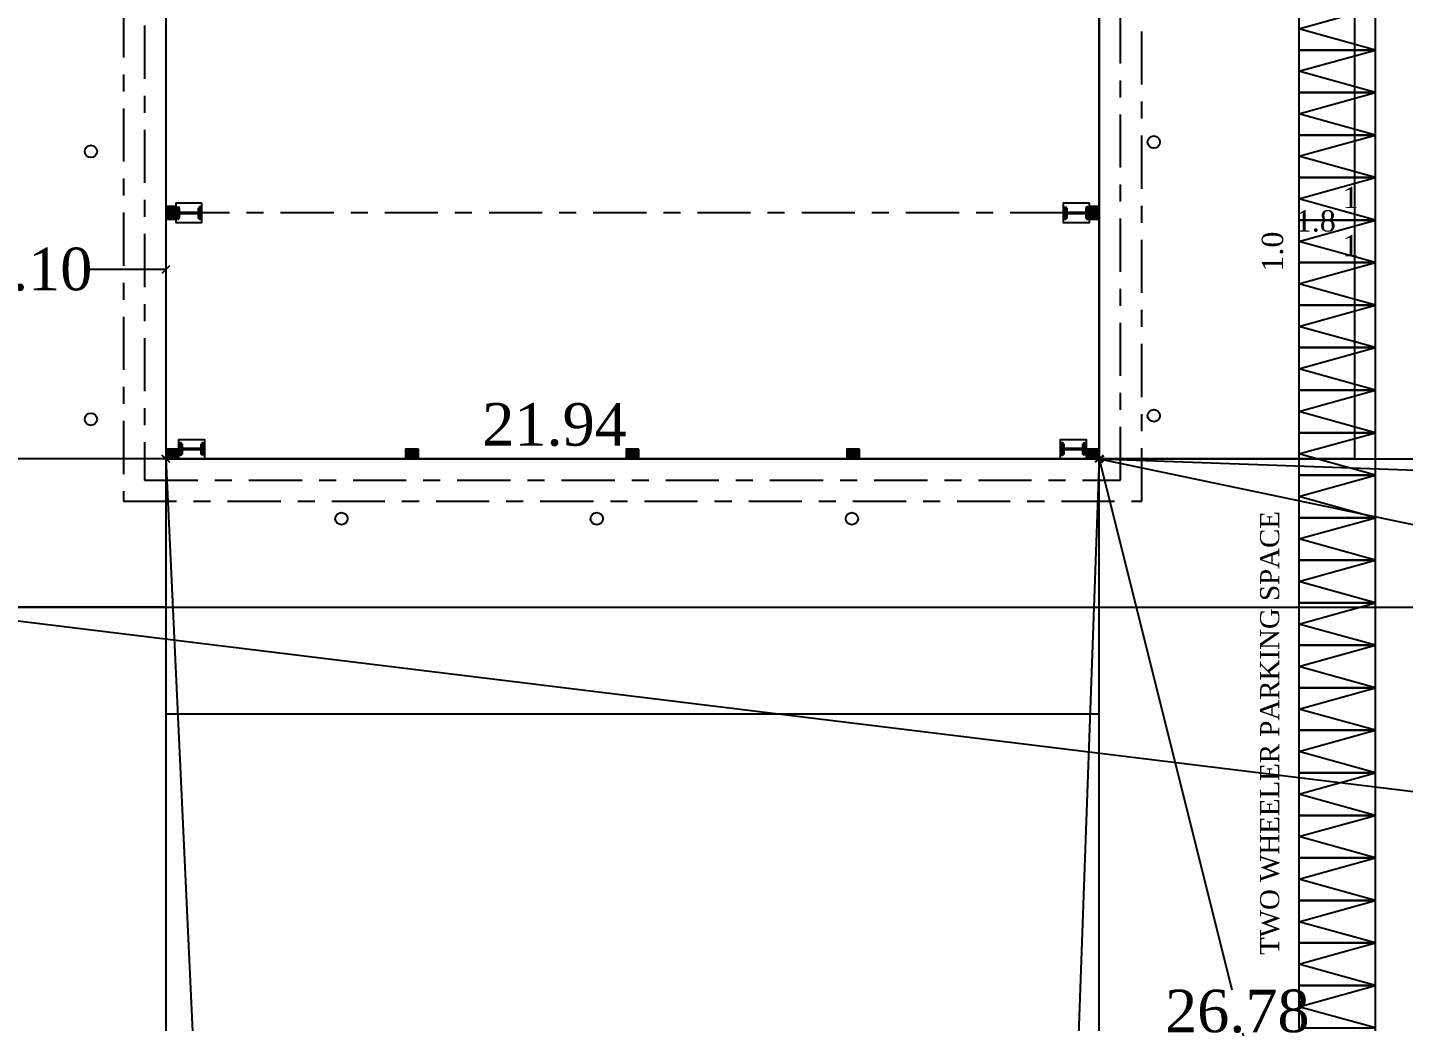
# Model space of a CAD drawing. Header units: metres. Extents: x 10791 to 15749, y -2675 to -2476.
# Drawn here: x 15697.49 to 15705.57, y -2666.79 to -2660.94 of the extents above; entities that cross this region are included whole.
import ezdxf
from ezdxf.enums import TextEntityAlignment as Align

# ---------------------------------------------------------------- set-up
doc = ezdxf.new("R2010")
doc.units = ezdxf.units.M
doc.header["$LTSCALE"] = 0.5
doc.header["$MEASUREMENT"] = 0
doc.header["$PDMODE"] = 35
doc.linetypes.add('CENTER', pattern=[2, 1.25, -0.25, 0.25, -0.25])
for name, color, linetype in [('BLK_1_COVERED_AREA', 7, 'Continuous'), ('BLK_1_LVL_0_SIDE_SETBACK2', 7, 'Continuous'), ('BLK_2_FLR_0_BLT_UP_AREA', 7, 'Continuous'), ('BLK_2_LVL_0_BLDG_FOOT_PRINT', 7, 'Continuous'), ('BLK_2_LVL_0_REAR_SETBACK', 7, 'Continuous'), ('BLK_2_LVL_0_SIDE_SETBACK1', 7, 'Continuous'), ('BLK_2_LVL_0_SIDE_SETBACK2', 7, 'Continuous'), ('CYCLE_PARKING', 7, 'Continuous'), ('DISTANCE_BLK', 7, 'Continuous'), ('DRIVEWAY', 7, 'Continuous'), ('TWO_WHEELER_PARKING', 7, 'Continuous')]:
    doc.layers.add(name, color=color, linetype=linetype)
doc.layers.add('BLK_1_FIRE_TENDER_MOVEMENT', color=161, linetype='Continuous', lineweight=0)
doc.layers.add('BLK_2_FIRE_TENDER_MOVEMENT', color=161, linetype='Continuous', lineweight=0)
doc.styles.add('Isa-', font='times.ttf')
doc.styles.get("Standard").update_dxf_attribs({"font": ''})
doc.styles.add('STYLE2', font='times.ttf')
doc.styles.get('Standard').set_extended_font_data('Arial Black')
doc.dimstyles.get("Standard").update_dxf_attribs({"dimtxt": 0.23, "dimasz": 0.18, "dimexe": 0.18, "dimexo": 0.0625, "dimgap": 0.09, "dimtad": 0, "dimtih": 1, "dimtoh": 1, "dimzin": 0, "dimdsep": 46, "dimtxsty": 'Standard', "dimblk": 'OBLIQUE', "dimcen": 0.09, "dimse1": 1, "dimse2": 1, "dimclrd": 1, "dimclrt": 3, "dimadec": 0, "dimazin": 0, "dimtfac": 1, "dimtofl": 0, "dimtmove": 0, "dimatfit": 3, "dimfxl": 0, "dimtolj": 1, "dimtzin": 0, "dimarcsym": 0})

# ---------------------------------------------------------------- blocks, each defined once
blk = doc.blocks.new('_Oblique')
at = {"color": 0, "linetype": 'ByBlock', "lineweight": -2}
blk.add_line((-0.5, -0.5), (0.5, 0.5), dxfattribs=at)
blk = doc.blocks.new('*D206')
at = {"color": 1, "lineweight": -2, "ltscale": 2}
for p, q in [((15992.663, -2662.85), (15994.479, -2662.85)), ((15998.763, -2662.85), (15996.947, -2662.85))]:
    blk.add_line(p, q, dxfattribs=at)
at = {"layer": 'Defpoints', "color": 0, "lineweight": 25, "ltscale": 2}
for p in [(15992.663, -2662.388), (15998.763, -2662.388), (15998.763, -2662.85)]:
    blk.add_point(p, dxfattribs=at)
at = {"color": 1, "lineweight": -2, "ltscale": 2, "xscale": 0.18, "yscale": 0.18, "zscale": 0.18, "rotation": 180}
blk.add_blockref('_Oblique', (15992.663, -2662.85), dxfattribs=at)
at = {"color": 1, "lineweight": -2, "ltscale": 2, "xscale": 0.18, "yscale": 0.18, "zscale": 0.18}
blk.add_blockref('_Oblique', (15998.763, -2662.85), dxfattribs=at)
at = {"color": 3, "lineweight": 25, "ltscale": 2, "insert": (15995.713, -2662.85), "char_height": 1, "attachment_point": 5, "style": 'STYLE2'}
blk.add_mtext('\\A1;6.10', dxfattribs=at)
blk = doc.blocks.new('*D207')
at = {"color": 1, "lineweight": -2, "ltscale": 2}
for p, q in [((16020.703, -2667.303), (16046.081, -2668.223)), ((16074.614, -2669.257), (16049.236, -2668.337))]:
    blk.add_line(p, q, dxfattribs=at)
at = {"layer": 'Defpoints', "color": 0, "lineweight": 25, "ltscale": 2}
for p in [(16020.703, -2667.303), (16074.614, -2669.257), (16074.614, -2669.257)]:
    blk.add_point(p, dxfattribs=at)
at = {"color": 1, "lineweight": -2, "ltscale": 2, "xscale": 0.18, "yscale": 0.18, "zscale": 0.18}
for p, rotation in [((16020.703, -2667.303), 177.9246906218139), ((16074.614, -2669.257), 357.9246906218139)]:
    blk.add_blockref('_Oblique', p, dxfattribs=dict(at, rotation=rotation))
at = {"color": 3, "lineweight": 25, "ltscale": 2, "insert": (16047.659, -2668.28), "char_height": 1, "attachment_point": 5, "style": 'STYLE2'}
blk.add_mtext('\\A1;53.95', dxfattribs=at)
blk = doc.blocks.new('*D210')
at = {"color": 1, "lineweight": -2, "ltscale": 2}
for p, q in [((16020.703, -2667.303), (16020.217, -2680.852)), ((16019.694, -2695.422), (16020.18, -2681.873))]:
    blk.add_line(p, q, dxfattribs=at)
at = {"layer": 'Defpoints', "color": 0, "lineweight": 25, "ltscale": 2}
for p in [(16020.703, -2667.303), (16019.694, -2695.422), (16019.694, -2695.422)]:
    blk.add_point(p, dxfattribs=at)
at = {"color": 1, "lineweight": -2, "ltscale": 2, "xscale": 0.18, "yscale": 0.18, "zscale": 0.18}
for p, rotation in [((16020.703, -2667.303), 87.94457461319298), ((16019.694, -2695.422), 267.944574613193)]:
    blk.add_blockref('_Oblique', p, dxfattribs=dict(at, rotation=rotation))
at = {"color": 3, "lineweight": 25, "ltscale": 2, "insert": (16020.198, -2681.363), "char_height": 1, "attachment_point": 5, "style": 'STYLE2'}
blk.add_mtext('\\A1;28.14', dxfattribs=at)
blk = doc.blocks.new('*D211')
at = {"color": 1, "lineweight": -2, "ltscale": 2}
for p, q in [((15998.763, -2667.303), (15999.515, -2683.597)), ((16000.315, -2700.911), (15999.563, -2684.617))]:
    blk.add_line(p, q, dxfattribs=at)
at = {"layer": 'Defpoints', "color": 0, "lineweight": 25, "ltscale": 2}
for p in [(15998.763, -2667.303), (16000.315, -2700.911), (16000.315, -2700.911)]:
    blk.add_point(p, dxfattribs=at)
at = {"color": 1, "lineweight": -2, "ltscale": 2, "xscale": 0.18, "yscale": 0.18, "zscale": 0.18}
for p, rotation in [((15998.763, -2667.303), 92.64478979759271), ((16000.315, -2700.911), 272.6447897975928)]:
    blk.add_blockref('_Oblique', p, dxfattribs=dict(at, rotation=rotation))
at = {"color": 3, "lineweight": 25, "ltscale": 2, "insert": (15999.539, -2684.107), "char_height": 1, "attachment_point": 5, "style": 'STYLE2'}
blk.add_mtext('\\A1;33.64', dxfattribs=at)
blk = doc.blocks.new('*D213')
at = {"color": 1, "lineweight": -2, "ltscale": 2}
for p, q in [((15992.663, -2670.796), (16030.88, -2675.474)), ((16072.245, -2680.537), (16034.028, -2675.859))]:
    blk.add_line(p, q, dxfattribs=at)
at = {"layer": 'Defpoints', "color": 0, "lineweight": 25, "ltscale": 2}
for p in [(15992.663, -2670.796), (16072.245, -2680.537), (16072.245, -2680.537)]:
    blk.add_point(p, dxfattribs=at)
at = {"color": 1, "lineweight": -2, "ltscale": 2, "xscale": 0.18, "yscale": 0.18, "zscale": 0.18}
for p, rotation in [((15992.663, -2670.796), 173.0214859313091), ((16072.245, -2680.537), 353.0214859313092)]:
    blk.add_blockref('_Oblique', p, dxfattribs=dict(at, rotation=rotation))
at = {"color": 4, "lineweight": 25, "ltscale": 2, "insert": (16032.454, -2675.667), "char_height": 1, "attachment_point": 5, "style": 'STYLE2'}
blk.add_mtext('\\A1;80.18', dxfattribs=at)
blk = doc.blocks.new('*D214')
at = {"color": 1, "lineweight": -2, "ltscale": 2}
for p, q in [((16020.703, -2667.303), (16045.119, -2672.431)), ((16072.73, -2678.229), (16048.314, -2673.102))]:
    blk.add_line(p, q, dxfattribs=at)
at = {"layer": 'Defpoints', "color": 0, "lineweight": 25, "ltscale": 2}
for p in [(16020.703, -2667.303), (16072.73, -2678.229), (16072.73, -2678.229)]:
    blk.add_point(p, dxfattribs=at)
at = {"color": 1, "lineweight": -2, "ltscale": 2, "xscale": 0.18, "yscale": 0.18, "zscale": 0.18}
for p, rotation in [((16020.703, -2667.303), 168.1398855401164), ((16072.73, -2678.229), 348.1398855401163)]:
    blk.add_blockref('_Oblique', p, dxfattribs=dict(at, rotation=rotation))
at = {"color": 4, "lineweight": 25, "ltscale": 2, "insert": (16046.716, -2672.766), "char_height": 1, "attachment_point": 5, "style": 'STYLE2'}
blk.add_mtext('\\A1;53.16', dxfattribs=at)
blk = doc.blocks.new('*D198')
at = {"color": 1, "lineweight": -2, "ltscale": 2}
for p, q in [((16020.703, -2667.303), (16023.821, -2679.79)), ((16027.195, -2693.297), (16024.076, -2680.81))]:
    blk.add_line(p, q, dxfattribs=at)
at = {"layer": 'Defpoints', "color": 0, "lineweight": 25, "ltscale": 2}
for p in [(16020.703, -2667.303), (16027.195, -2693.297), (16027.195, -2693.297)]:
    blk.add_point(p, dxfattribs=at)
at = {"color": 1, "lineweight": -2, "ltscale": 2, "xscale": 0.18, "yscale": 0.18, "zscale": 0.18}
for p, rotation in [((16020.703, -2667.303), 104.0221289196632), ((16027.195, -2693.297), 284.0221289196632)]:
    blk.add_blockref('_Oblique', p, dxfattribs=dict(at, rotation=rotation))
at = {"color": 4, "lineweight": 25, "ltscale": 2, "insert": (16023.949, -2680.3), "char_height": 1, "attachment_point": 5, "style": 'STYLE2'}
blk.add_mtext('\\A1;26.78', dxfattribs=at)
blk = doc.blocks.new('RYGFY')
at = {"lineweight": 25, "ltscale": 2}
for points in [[(15998.76283, -2661.66826), (15998.99283, -2661.66826), (15998.99283, -2661.36826), (15998.76283, -2661.36826)], [(16020.47283, -2661.66826), (16020.70283, -2661.66826), (16020.70283, -2661.36826), (16020.47283, -2661.36826)], [(15998.76283, -2667.07326), (15998.76283, -2667.30326), (15999.06283, -2667.30326), (15999.06283, -2667.07326)], [(16004.39783, -2667.07326), (16004.39783, -2667.30326), (16004.69783, -2667.30326), (16004.69783, -2667.07326)], [(16009.58283, -2667.07326), (16009.58283, -2667.30326), (16009.88283, -2667.30326), (16009.88283, -2667.07326)], [(16014.76783, -2667.07326), (16014.76783, -2667.30326), (16015.06783, -2667.30326), (16015.06783, -2667.07326)], [(16020.40283, -2667.07326), (16020.40283, -2667.30326), (16020.70283, -2667.30326), (16020.70283, -2667.07326)]]:
    blk.add_hatch(color=201, dxfattribs=at).paths.add_polyline_path(points)
for points in [[(15999.04764, -2661.37298), (15999.07764, -2661.40518), (15999.07764, -2661.50611), (15999.52764, -2661.50611), (15999.52764, -2661.40518), (15999.55764, -2661.37298), (15999.55764, -2661.67298), (15999.52764, -2661.64078), (15999.52764, -2661.53985), (15999.07764, -2661.53985), (15999.07764, -2661.64078), (15999.04764, -2661.67298)], [(16019.91324, -2661.37298), (16019.94324, -2661.40518), (16019.94324, -2661.50611), (16020.39324, -2661.50611), (16020.39324, -2661.40518), (16020.42324, -2661.37298), (16020.42324, -2661.67298), (16020.39324, -2661.64078), (16020.39324, -2661.53985), (16019.94324, -2661.53985), (16019.94324, -2661.64078), (16019.91324, -2661.67298)], [(15999.62242, -2667.22375), (15999.59242, -2667.19154), (15999.59242, -2667.09062), (15999.14242, -2667.09062), (15999.14242, -2667.19154), (15999.11242, -2667.22375), (15999.11242, -2666.92375), (15999.14242, -2666.95595), (15999.14242, -2667.05687), (15999.59242, -2667.05687), (15999.59242, -2666.95595), (15999.62242, -2666.92375)], [(16020.34802, -2667.22375), (16020.31802, -2667.19154), (16020.31802, -2667.09062), (16019.86802, -2667.09062), (16019.86802, -2667.19154), (16019.83802, -2667.22375), (16019.83802, -2666.92375), (16019.86802, -2666.95595), (16019.86802, -2667.05687), (16020.31802, -2667.05687), (16020.31802, -2666.95595), (16020.34802, -2666.92375)]]:
    blk.add_hatch(color=3).paths.add_polyline_path(points)
at = {"linetype": 'CENTER', "lineweight": 25, "ltscale": 2}
blk.add_line((16019.85843, -2661.51826), (15999.60723, -2661.51826), dxfattribs=at)
at = {"color": 134, "linetype": 'CENTER', "lineweight": 25, "ltscale": 2}
for points in [[(16021.70283, -2644.36326), (15997.76283, -2644.36326), (15997.76283, -2668.30326), (16021.70283, -2668.30326)], [(16021.20283, -2644.86326), (15998.26283, -2644.86326), (15998.26283, -2667.80326), (16021.20283, -2667.80326)]]:
    blk.add_lwpolyline(points, close=True, dxfattribs=at)
at = {"lineweight": 25, "ltscale": 2}
for points in [[(16027.19454, -2657.68964), (16025.39454, -2657.18964), (16027.19454, -2656.68964)], [(16027.19454, -2658.68964), (16025.39454, -2658.18964), (16027.19454, -2657.68964)], [(16027.19454, -2659.68964), (16025.39454, -2659.18964), (16027.19454, -2658.68964)], [(16027.19454, -2660.68964), (16025.39454, -2660.18964), (16027.19454, -2659.68964)], [(16027.19454, -2661.68964), (16025.39454, -2661.18964), (16027.19454, -2660.68964)], [(16027.19455, -2662.68964), (16025.39455, -2662.18964), (16027.19455, -2661.68964)], [(16027.19455, -2663.68964), (16025.39455, -2663.18964), (16027.19455, -2662.68964)], [(16027.19455, -2664.68964), (16025.39455, -2664.18964), (16027.19455, -2663.68964)], [(16027.19455, -2665.68964), (16025.39455, -2665.18964), (16027.19455, -2664.68964)], [(16027.19455, -2666.68964), (16025.39455, -2666.18964), (16027.19455, -2665.68964)], [(16027.19455, -2667.68964), (16025.39455, -2667.18964), (16027.19455, -2666.68964)], [(16027.19455, -2668.68964), (16025.39455, -2668.18964), (16027.19455, -2667.68964)], [(16027.19455, -2669.68964), (16025.39455, -2669.18964), (16027.19455, -2668.68964)], [(16027.19455, -2670.68964), (16025.39455, -2670.18964), (16027.19455, -2669.68964)], [(16027.19455, -2671.68964), (16025.39455, -2671.18964), (16027.19455, -2670.68964)], [(16027.19455, -2672.68964), (16025.39455, -2672.18964), (16027.19455, -2671.68964)], [(16027.19455, -2673.68964), (16025.39455, -2673.18964), (16027.19455, -2672.68964)], [(16027.19455, -2674.68964), (16025.39455, -2674.18964), (16027.19455, -2673.68964)], [(16027.19455, -2675.68964), (16025.39455, -2675.18964), (16027.19455, -2674.68964)], [(16027.19455, -2676.68964), (16025.39455, -2676.18964), (16027.19455, -2675.68964)], [(16027.19455, -2677.68964), (16025.39455, -2677.18964), (16027.19455, -2676.68964)], [(16027.19455, -2678.68964), (16025.39455, -2678.18964), (16027.19455, -2677.68964)], [(16027.19455, -2679.68964), (16025.39455, -2679.18964), (16027.19455, -2678.68964)], [(16027.19455, -2680.68964), (16025.39455, -2680.18964), (16027.19455, -2679.68964)]]:
    blk.add_lwpolyline(points, dxfattribs=at)
at = {"color": 4}
for points in [[(15999.60723, -2661.29346), (15998.99283, -2661.29346), (15998.99283, -2661.74306), (15999.60723, -2661.74306)], [(16020.47283, -2661.29346), (16019.85843, -2661.29346), (16019.85843, -2661.74306), (16020.47283, -2661.74306)], [(15999.06283, -2667.30326), (15999.67723, -2667.30326), (15999.67723, -2666.85366), (15999.06283, -2666.85366)], [(16019.78843, -2667.30326), (16020.40283, -2667.30326), (16020.40283, -2666.85366), (16019.78843, -2666.85366)]]:
    blk.add_lwpolyline(points, close=True, dxfattribs=at)
at = {"color": 201, "lineweight": 25, "ltscale": 2}
for points in [[(15998.76283, -2661.36826), (15998.76283, -2661.66826), (15998.99283, -2661.66826), (15998.99283, -2661.36826)], [(16020.47283, -2661.36826), (16020.47283, -2661.66826), (16020.70283, -2661.66826), (16020.70283, -2661.36826)], [(15999.06283, -2667.07326), (15998.76283, -2667.07326), (15998.76283, -2667.30326), (15999.06283, -2667.30326)], [(16004.69783, -2667.07326), (16004.39783, -2667.07326), (16004.39783, -2667.30326), (16004.69783, -2667.30326)], [(16009.88283, -2667.07326), (16009.58283, -2667.07326), (16009.58283, -2667.30326), (16009.88283, -2667.30326)], [(16015.06783, -2667.07326), (16014.76783, -2667.07326), (16014.76783, -2667.30326), (16015.06783, -2667.30326)], [(16020.70283, -2667.07326), (16020.40283, -2667.07326), (16020.40283, -2667.30326), (16020.70283, -2667.30326)]]:
    blk.add_lwpolyline(points, close=True, dxfattribs=at)
at = {"color": 3}
for points in [[(15999.04764, -2661.37298), (15999.07764, -2661.40518), (15999.07764, -2661.50611), (15999.52764, -2661.50611), (15999.52764, -2661.40518), (15999.55764, -2661.37298), (15999.55764, -2661.67298), (15999.52764, -2661.64078), (15999.52764, -2661.53985), (15999.07764, -2661.53985), (15999.07764, -2661.64078), (15999.04764, -2661.67298), (15999.04764, -2661.37298)], [(16019.91324, -2661.37298), (16019.94324, -2661.40518), (16019.94324, -2661.50611), (16020.39324, -2661.50611), (16020.39324, -2661.40518), (16020.42324, -2661.37298), (16020.42324, -2661.67298), (16020.39324, -2661.64078), (16020.39324, -2661.53985), (16019.94324, -2661.53985), (16019.94324, -2661.64078), (16019.91324, -2661.67298), (16019.91324, -2661.37298)], [(15999.62242, -2667.22375), (15999.59242, -2667.19154), (15999.59242, -2667.09062), (15999.14242, -2667.09062), (15999.14242, -2667.19154), (15999.11242, -2667.22375), (15999.11242, -2666.92375), (15999.14242, -2666.95595), (15999.14242, -2667.05687), (15999.59242, -2667.05687), (15999.59242, -2666.95595), (15999.62242, -2666.92375), (15999.62242, -2667.22375)], [(16020.34802, -2667.22375), (16020.31802, -2667.19154), (16020.31802, -2667.09062), (16019.86802, -2667.09062), (16019.86802, -2667.19154), (16019.83802, -2667.22375), (16019.83802, -2666.92375), (16019.86802, -2666.95595), (16019.86802, -2667.05687), (16020.31802, -2667.05687), (16020.31802, -2666.95595), (16020.34802, -2666.92375), (16020.34802, -2667.22375)]]:
    blk.add_lwpolyline(points, dxfattribs=at)
at = {"color": 6, "lineweight": 25, "ltscale": 2}
for centre in [(16021.98452, -2659.85369), (15996.99887, -2660.07259), (16021.98452, -2666.28927), (15996.99887, -2666.37259), (16002.88933, -2668.71165), (16008.88933, -2668.71165), (16014.88933, -2668.71165)]:
    blk.add_circle(centre, 0.14437, dxfattribs=at)
at = {"layer": 'BLK_1_COVERED_AREA', "color": 140, "lineweight": 25, "ltscale": 2}
blk.add_lwpolyline([(16020.70283, -2645.36326), (15998.76283, -2645.36326), (15998.76283, -2667.30326), (16020.70283, -2667.30326)], close=True, dxfattribs=at)
at = {"layer": 'BLK_1_FIRE_TENDER_MOVEMENT', "color": 161, "lineweight": 25, "ltscale": 2}
blk.add_lwpolyline([(15992.66295, -2625.07626), (15998.76283, -2625.07626), (15998.76283, -2670.79626), (15992.66295, -2670.79626)], close=True, dxfattribs=at)
at = {"layer": 'BLK_1_LVL_0_SIDE_SETBACK2', "color": 171}
blk.add_lwpolyline([(15992.66295, -2670.79626), (16074.29088, -2670.79626), (16083.89236, -2625.07626), (15992.66295, -2625.07626)], close=True, dxfattribs=at)
at = {"layer": 'BLK_2_FIRE_TENDER_MOVEMENT', "color": 161, "lineweight": 25, "ltscale": 2}
for points in [[(15998.76283, -2667.30326), (15992.66295, -2667.30326), (15992.66295, -2645.36326), (15998.76283, -2645.36326)], [(16020.70283, -2645.36327), (16026.70283, -2645.36327), (16026.70283, -2667.30326), (16020.70283, -2667.30326)], [(16020.70283, -2667.30326), (15998.76283, -2667.30326), (15998.76283, -2673.30326), (16020.70283, -2673.30326)]]:
    blk.add_lwpolyline(points, close=True, dxfattribs=at)
at = {"layer": 'BLK_2_FLR_0_BLT_UP_AREA', "color": 50, "lineweight": 25, "ltscale": 2}
blk.add_lwpolyline([(15998.76283, -2667.30327), (16020.70283, -2667.30327), (16020.70283, -2645.36327), (15998.76283, -2645.36327)], close=True, dxfattribs=at)
at = {"layer": 'BLK_2_LVL_0_BLDG_FOOT_PRINT', "color": 1, "lineweight": 25, "ltscale": 2}
blk.add_lwpolyline([(16020.70283, -2645.36326), (15998.76283, -2645.36326), (15998.76283, -2667.30326), (16020.70283, -2667.30326)], close=True, dxfattribs=at)
at = {"layer": 'BLK_2_LVL_0_REAR_SETBACK', "color": 11}
blk.add_lwpolyline([(15998.76283, -2667.30326), (15998.76283, -2701.35021), (16020.70283, -2695.13603), (16020.70283, -2695.13603), (16020.70283, -2667.30326)], close=True, dxfattribs=at)
at = {"layer": 'BLK_2_LVL_0_SIDE_SETBACK1', "color": 102}
blk.add_lwpolyline([(15998.76283, -2645.36326), (15998.76283, -2667.30326), (15948.87063, -2667.30326), (15955.27153, -2645.36326), (15998.76283, -2645.36326)], close=True, dxfattribs=at)
at = {"layer": 'BLK_2_LVL_0_SIDE_SETBACK2', "color": 11}
blk.add_lwpolyline([(16020.70283, -2667.30326), (16075.02443, -2667.30326), (16079.63197, -2645.36326), (16020.70283, -2645.36326)], close=True, dxfattribs=at)
at = {"layer": 'CYCLE_PARKING', "color": 250, "lineweight": 25, "ltscale": 2}
for points in [[(16027.19454, -2657.68964), (16027.19454, -2656.68964), (16025.39454, -2656.68964), (16025.39454, -2657.68964)], [(16027.19454, -2658.68964), (16027.19454, -2657.68964), (16025.39454, -2657.68964), (16025.39454, -2658.68964)], [(16027.19454, -2659.68964), (16027.19454, -2658.68964), (16025.39454, -2658.68964), (16025.39454, -2659.68964)], [(16027.19454, -2660.68964), (16027.19454, -2659.68964), (16025.39454, -2659.68964), (16025.39454, -2660.68964)], [(16027.19454, -2661.68964), (16027.19454, -2660.68964), (16025.39454, -2660.68964), (16025.39454, -2661.68964)]]:
    blk.add_lwpolyline(points, close=True, dxfattribs=at)
at = {"layer": 'DISTANCE_BLK', "color": 238, "lineweight": 25, "ltscale": 2}
blk.add_lwpolyline([(15998.76289, -2667.30327), (16020.70289, -2667.30327), (16020.70289, -2645.36327), (15998.76289, -2645.36327)], close=True, dxfattribs=at)
at = {"layer": 'DRIVEWAY', "color": 255}
blk.add_lwpolyline([(16027.19457, -2606.79625), (16037.19456, -2606.79626), (16037.19455, -2690.465), (16027.19455, -2690.465)], close=True, dxfattribs=at)
at = {"layer": 'TWO_WHEELER_PARKING', "color": 2, "lineweight": 25, "ltscale": 2}
for points in [[(16027.19455, -2662.68964), (16027.19455, -2661.68964), (16025.39455, -2661.68964), (16025.39455, -2662.68964)], [(16027.19455, -2663.68964), (16027.19455, -2662.68964), (16025.39455, -2662.68964), (16025.39455, -2663.68964)], [(16027.19455, -2664.68964), (16027.19455, -2663.68964), (16025.39455, -2663.68964), (16025.39455, -2664.68964)], [(16027.19455, -2665.68964), (16027.19455, -2664.68964), (16025.39455, -2664.68964), (16025.39455, -2665.68964)], [(16027.19455, -2666.68964), (16027.19455, -2665.68964), (16025.39455, -2665.68964), (16025.39455, -2666.68964)], [(16027.19455, -2667.68964), (16027.19455, -2666.68964), (16025.39455, -2666.68964), (16025.39455, -2667.68964)], [(16027.19455, -2668.68964), (16027.19455, -2667.68964), (16025.39455, -2667.68964), (16025.39455, -2668.68964)], [(16027.19455, -2669.68964), (16027.19455, -2668.68964), (16025.39455, -2668.68964), (16025.39455, -2669.68964)], [(16027.19455, -2670.68964), (16027.19455, -2669.68964), (16025.39455, -2669.68964), (16025.39455, -2670.68964)], [(16027.19455, -2671.68964), (16027.19455, -2670.68964), (16025.39455, -2670.68964), (16025.39455, -2671.68964)], [(16027.19455, -2672.68964), (16027.19455, -2671.68964), (16025.39455, -2671.68964), (16025.39455, -2672.68964)], [(16027.19455, -2673.68964), (16027.19455, -2672.68964), (16025.39455, -2672.68964), (16025.39455, -2673.68964)], [(16027.19455, -2674.68964), (16027.19455, -2673.68964), (16025.39455, -2673.68964), (16025.39455, -2674.68964)], [(16027.19455, -2675.68964), (16027.19455, -2674.68964), (16025.39455, -2674.68964), (16025.39455, -2675.68964)], [(16027.19455, -2676.68964), (16027.19455, -2675.68964), (16025.39455, -2675.68964), (16025.39455, -2676.68964)], [(16027.19455, -2677.68964), (16027.19455, -2676.68964), (16025.39455, -2676.68964), (16025.39455, -2677.68964)], [(16027.19455, -2678.68964), (16027.19455, -2677.68964), (16025.39455, -2677.68964), (16025.39455, -2678.68964)], [(16027.19455, -2679.68964), (16027.19455, -2678.68964), (16025.39455, -2678.68964), (16025.39455, -2679.68964)], [(16027.19455, -2680.68964), (16027.19455, -2679.68964), (16025.39455, -2679.68964), (16025.39455, -2680.68964)]]:
    blk.add_lwpolyline(points, close=True, dxfattribs=at)
at = {"color": 11, "style": 'Isa-'}
for s, p in [('1', (16026.61043, -2661.4089)), ('1.8', (16025.79281, -2661.95849)), ('1', (16026.61044, -2662.54007))]:
    blk.add_text(s, height=0.5, dxfattribs=at).set_placement(p, align=Align.CENTER)
for s, height, p in [('1.0', 0.5, (16025.02441, -2662.43126)), ('TWO WHEELER PARKING SPACE', 0.45, (16024.93408, -2673.75252))]:
    blk.add_text(s, height=height, rotation=90, dxfattribs=at).set_placement(p, align=Align.CENTER)
at = {"color": 3, "lineweight": 25, "ltscale": 2, "insert": (16007.89885, -2666.50377), "char_height": 1, "attachment_point": 5, "style": 'STYLE2'}
blk.add_mtext('\\A1;21.94', dxfattribs=at)
at = {"color": 3, "lineweight": 25, "ltscale": 2}
dim = blk.add_linear_dim(base=(15998.76283, -2662.84995), p1=(15992.66295, -2662.38831), p2=(15998.76283, -2662.38831), dimstyle='Standard', override={"dimtxt": 1, "dimgap": 0, "dimtxsty": 'STYLE2'}, dxfattribs=at)
dim.commit()
dim.dimension.update_dxf_attribs({"geometry": '*D206', "text_midpoint": (15995.71289, -2662.84995)})
for p1, p2, picture, middle in [((15998.76283, -2667.30326), (16000.31525, -2700.91051), '*D211', (15999.53904, -2684.10689)), ((16020.70283, -2667.30326), (16019.69367, -2695.42186), '*D210', (16020.19825, -2681.36256)), ((16020.70283, -2667.30326), (16074.61417, -2669.25684), '*D207', (16047.6585, -2668.28005))]:
    dim = blk.add_aligned_dim(p1=p1, p2=p2, distance=0, dimstyle='Standard', override={"dimtxt": 1, "dimgap": 0, "dimtxsty": 'STYLE2'}, dxfattribs=at)
    dim.commit()
    dim.dimension.update_dxf_attribs({"geometry": picture, "text_midpoint": middle})
at = {"color": 4, "lineweight": 25, "ltscale": 2}
dim = blk.add_aligned_dim(p1=(16020.70283, -2667.30326), p2=(16027.19455, -2693.29735), distance=0, text='26.78', dimstyle='Standard', override={"dimtxt": 1, "dimgap": 0, "dimtxsty": 'STYLE2', "dimclrt": 4}, dxfattribs=at)
dim.commit()
dim.dimension.update_dxf_attribs({"geometry": '*D198', "text_midpoint": (16023.94869, -2680.30031)})
for p1, p2, picture, middle in [((16020.70283, -2667.30326), (16072.72991, -2678.22927), '*D214', (16046.71637, -2672.76626)), ((15992.66295, -2670.79626), (16072.24518, -2680.53744), '*D213', (16032.45406, -2675.66685))]:
    dim = blk.add_aligned_dim(p1=p1, p2=p2, distance=0, dimstyle='Standard', override={"dimtxt": 1, "dimgap": 0, "dimtxsty": 'STYLE2', "dimclrt": 4}, dxfattribs=at)
    dim.commit()
    dim.dimension.update_dxf_attribs({"geometry": picture, "text_midpoint": middle})

msp = doc.modelspace()

# ---------------------------------------------------------------- block references
at = {"color": 31, "lineweight": 25, "xscale": 0.25, "yscale": 0.25, "zscale": 0.25}
msp.add_blockref('RYGFY', (11698.60907, -1996.65254), dxfattribs=at)

doc.saveas('drawing.dxf')
